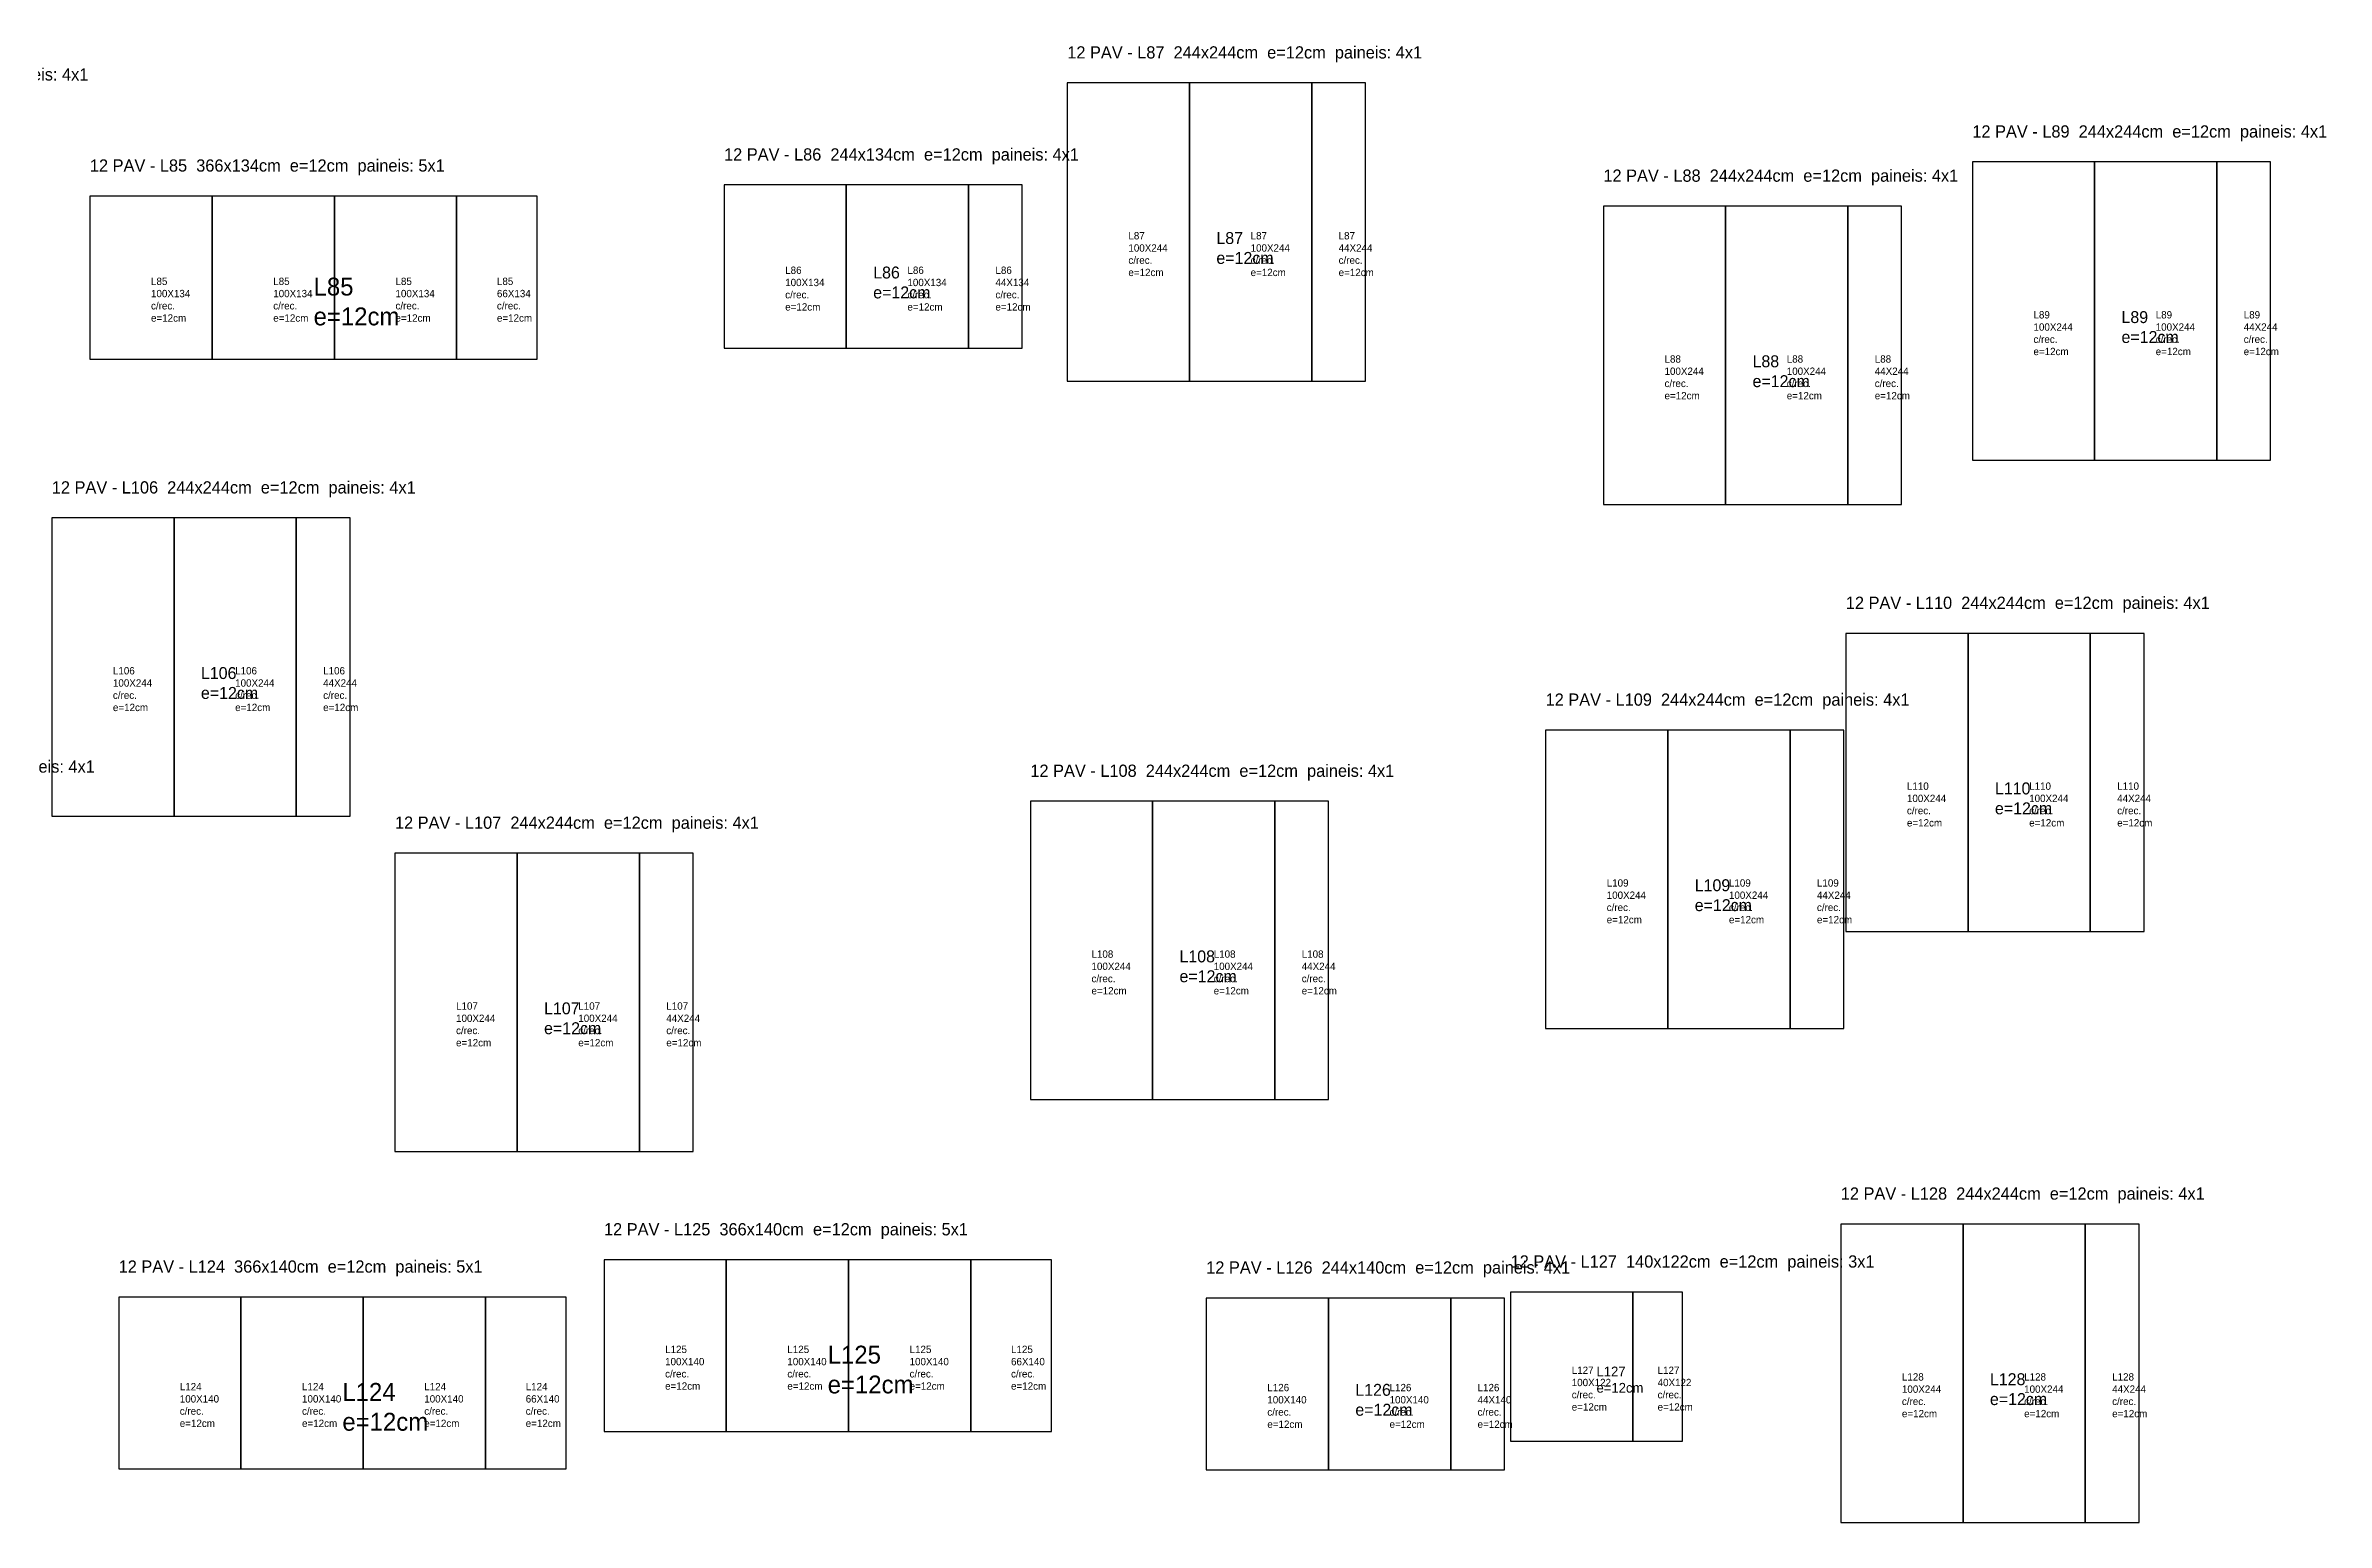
# Model space of a CAD drawing. Header units: metres. Extents: x -8087 to 184, y -3122 to 4551.
# Drawn here: x -6213 to -4347, y 3343 to 4551 of the extents above; entities that cross this region are included whole.
import ezdxf

# ---------------------------------------------------------------- set-up
doc = ezdxf.new("R2010")
doc.units = ezdxf.units.M

msp = doc.modelspace()

# ---------------------------------------------------------------- linework, layer by layer
at = {"layer": 'Contorno'}
for points in [[(-5377.06, 4276.1), (-5133.06, 4276.1), (-5133.06, 4520.1), (-5377.06, 4520.1), (-5377.06, 4276.1)], [(-4636.6, 4211.43), (-4392.6, 4211.43), (-4392.6, 4455.43), (-4636.6, 4455.43), (-4636.6, 4211.43)], [(-6176.66, 4294.07), (-5810.66, 4294.07), (-5810.66, 4427.57), (-6176.66, 4427.57), (-6176.66, 4294.07)], [(-5657.83, 4303.14), (-5413.83, 4303.14), (-5413.83, 4436.64), (-5657.83, 4436.64), (-5657.83, 4303.14)], [(-4938.44, 4175.29), (-4694.44, 4175.29), (-4694.44, 4419.29), (-4938.44, 4419.29), (-4938.44, 4175.29)], [(-6207.82, 3920.25), (-5963.82, 3920.25), (-5963.82, 4164.25), (-6207.82, 4164.25), (-6207.82, 3920.25)], [(-4740.12, 3825.86), (-4496.12, 3825.86), (-4496.12, 4069.86), (-4740.12, 4069.86), (-4740.12, 3825.86)], [(-4985.74, 3746.66), (-4741.74, 3746.66), (-4741.74, 3990.66), (-4985.74, 3990.66), (-4985.74, 3746.66)], [(-5407.25, 3688.47), (-5163.25, 3688.47), (-5163.25, 3932.47), (-5407.25, 3932.47), (-5407.25, 3688.47)], [(-5927.1, 3645.98), (-5683.1, 3645.98), (-5683.1, 3889.98), (-5927.1, 3889.98), (-5927.1, 3645.98)], [(-4744.23, 3342.59), (-4500.23, 3342.59), (-4500.23, 3586.59), (-4744.23, 3586.59), (-4744.23, 3342.59)], [(-5756.07, 3416.87), (-5390.07, 3416.87), (-5390.07, 3557.37), (-5756.07, 3557.37), (-5756.07, 3416.87)], [(-6153.12, 3386.38), (-5787.12, 3386.38), (-5787.12, 3526.88), (-6153.12, 3526.88), (-6153.12, 3386.38)], [(-5014.35, 3409.02), (-4873.85, 3409.02), (-4873.85, 3531.02), (-5014.35, 3531.02), (-5014.35, 3409.02)], [(-5263.39, 3385.63), (-5019.39, 3385.63), (-5019.39, 3526.13), (-5263.39, 3526.13), (-5263.39, 3385.63)]]:
    msp.add_lwpolyline(points, close=True, dxfattribs=at)
at = {"layer": 'Paineis'}
for points in [[(-5377.06, 4276.1), (-5277.06, 4276.1), (-5277.06, 4520.1), (-5377.06, 4520.1)], [(-5277.06, 4276.1), (-5177.06, 4276.1), (-5177.06, 4520.1), (-5277.06, 4520.1)], [(-5177.06, 4276.1), (-5133.06, 4276.1), (-5133.06, 4520.1), (-5177.06, 4520.1)], [(-4636.6, 4211.43), (-4536.6, 4211.43), (-4536.6, 4455.43), (-4636.6, 4455.43)], [(-4536.6, 4211.43), (-4436.6, 4211.43), (-4436.6, 4455.43), (-4536.6, 4455.43)], [(-4436.6, 4211.43), (-4392.6, 4211.43), (-4392.6, 4455.43), (-4436.6, 4455.43)], [(-6176.66, 4294.07), (-6076.66, 4294.07), (-6076.66, 4427.57), (-6176.66, 4427.57)], [(-6076.66, 4294.07), (-5976.66, 4294.07), (-5976.66, 4427.57), (-6076.66, 4427.57)], [(-5976.66, 4294.07), (-5876.66, 4294.07), (-5876.66, 4427.57), (-5976.66, 4427.57)], [(-5876.66, 4294.07), (-5810.66, 4294.07), (-5810.66, 4427.57), (-5876.66, 4427.57)], [(-5657.83, 4303.14), (-5557.83, 4303.14), (-5557.83, 4436.64), (-5657.83, 4436.64)], [(-5557.83, 4303.14), (-5457.83, 4303.14), (-5457.83, 4436.64), (-5557.83, 4436.64)], [(-5457.83, 4303.14), (-5413.83, 4303.14), (-5413.83, 4436.64), (-5457.83, 4436.64)], [(-4938.44, 4175.29), (-4838.44, 4175.29), (-4838.44, 4419.29), (-4938.44, 4419.29)], [(-4838.44, 4175.29), (-4738.44, 4175.29), (-4738.44, 4419.29), (-4838.44, 4419.29)], [(-4738.44, 4175.29), (-4694.44, 4175.29), (-4694.44, 4419.29), (-4738.44, 4419.29)], [(-6207.82, 3920.25), (-6107.82, 3920.25), (-6107.82, 4164.25), (-6207.82, 4164.25)], [(-6107.82, 3920.25), (-6007.82, 3920.25), (-6007.82, 4164.25), (-6107.82, 4164.25)], [(-6007.82, 3920.25), (-5963.82, 3920.25), (-5963.82, 4164.25), (-6007.82, 4164.25)], [(-4740.12, 3825.86), (-4640.12, 3825.86), (-4640.12, 4069.86), (-4740.12, 4069.86)], [(-4640.12, 3825.86), (-4540.12, 3825.86), (-4540.12, 4069.86), (-4640.12, 4069.86)], [(-4540.12, 3825.86), (-4496.12, 3825.86), (-4496.12, 4069.86), (-4540.12, 4069.86)], [(-4985.74, 3746.66), (-4885.74, 3746.66), (-4885.74, 3990.66), (-4985.74, 3990.66)], [(-4885.74, 3746.66), (-4785.74, 3746.66), (-4785.74, 3990.66), (-4885.74, 3990.66)], [(-4785.74, 3746.66), (-4741.74, 3746.66), (-4741.74, 3990.66), (-4785.74, 3990.66)], [(-5407.25, 3688.47), (-5307.25, 3688.47), (-5307.25, 3932.47), (-5407.25, 3932.47)], [(-5307.25, 3688.47), (-5207.25, 3688.47), (-5207.25, 3932.47), (-5307.25, 3932.47)], [(-5207.25, 3688.47), (-5163.25, 3688.47), (-5163.25, 3932.47), (-5207.25, 3932.47)], [(-5927.1, 3645.98), (-5827.1, 3645.98), (-5827.1, 3889.98), (-5927.1, 3889.98)], [(-5827.1, 3645.98), (-5727.1, 3645.98), (-5727.1, 3889.98), (-5827.1, 3889.98)], [(-5727.1, 3645.98), (-5683.1, 3645.98), (-5683.1, 3889.98), (-5727.1, 3889.98)], [(-4744.23, 3342.59), (-4644.23, 3342.59), (-4644.23, 3586.59), (-4744.23, 3586.59)], [(-4644.23, 3342.59), (-4544.23, 3342.59), (-4544.23, 3586.59), (-4644.23, 3586.59)], [(-4544.23, 3342.59), (-4500.23, 3342.59), (-4500.23, 3586.59), (-4544.23, 3586.59)], [(-5756.07, 3416.87), (-5656.07, 3416.87), (-5656.07, 3557.37), (-5756.07, 3557.37)], [(-5656.07, 3416.87), (-5556.07, 3416.87), (-5556.07, 3557.37), (-5656.07, 3557.37)], [(-5556.07, 3416.87), (-5456.07, 3416.87), (-5456.07, 3557.37), (-5556.07, 3557.37)], [(-5456.07, 3416.87), (-5390.07, 3416.87), (-5390.07, 3557.37), (-5456.07, 3557.37)], [(-6153.12, 3386.38), (-6053.12, 3386.38), (-6053.12, 3526.88), (-6153.12, 3526.88)], [(-6053.12, 3386.38), (-5953.12, 3386.38), (-5953.12, 3526.88), (-6053.12, 3526.88)], [(-5953.12, 3386.38), (-5853.12, 3386.38), (-5853.12, 3526.88), (-5953.12, 3526.88)], [(-5853.12, 3386.38), (-5787.12, 3386.38), (-5787.12, 3526.88), (-5853.12, 3526.88)], [(-5014.35, 3409.02), (-4914.35, 3409.02), (-4914.35, 3531.02), (-5014.35, 3531.02)], [(-4914.35, 3409.02), (-4873.85, 3409.02), (-4873.85, 3531.02), (-4914.35, 3531.02)], [(-5263.39, 3385.63), (-5163.39, 3385.63), (-5163.39, 3526.13), (-5263.39, 3526.13)], [(-5163.39, 3385.63), (-5063.39, 3385.63), (-5063.39, 3526.13), (-5163.39, 3526.13)], [(-5063.39, 3385.63), (-5019.39, 3385.63), (-5019.39, 3526.13), (-5063.39, 3526.13)]]:
    msp.add_lwpolyline(points, close=True, dxfattribs=at)

# ---------------------------------------------------------------- texts
at = {"layer": 'AUX00', "char_height": 6, "attachment_point": 1}
for s, insert in [('L87\\P100X244\\Pc/rec.\\Pe=12cm', (-5327.06, 4398.1)), ('L87\\P100X244\\Pc/rec.\\Pe=12cm', (-5227.06, 4398.1)), ('L87\\P44X244\\Pc/rec.\\Pe=12cm', (-5155.06, 4398.1)), ('L86\\P100X134\\Pc/rec.\\Pe=12cm', (-5607.83, 4369.89)), ('L86\\P100X134\\Pc/rec.\\Pe=12cm', (-5507.83, 4369.89)), ('L86\\P44X134\\Pc/rec.\\Pe=12cm', (-5435.83, 4369.89)), ('L85\\P100X134\\Pc/rec.\\Pe=12cm', (-6126.66, 4360.82)), ('L85\\P100X134\\Pc/rec.\\Pe=12cm', (-6026.66, 4360.82)), ('L85\\P100X134\\Pc/rec.\\Pe=12cm', (-5926.66, 4360.82)), ('L85\\P66X134\\Pc/rec.\\Pe=12cm', (-5843.66, 4360.82)), ('L89\\P100X244\\Pc/rec.\\Pe=12cm', (-4586.6, 4333.43)), ('L89\\P100X244\\Pc/rec.\\Pe=12cm', (-4486.6, 4333.43)), ('L89\\P44X244\\Pc/rec.\\Pe=12cm', (-4414.6, 4333.43)), ('L88\\P100X244\\Pc/rec.\\Pe=12cm', (-4888.44, 4297.29)), ('L88\\P100X244\\Pc/rec.\\Pe=12cm', (-4788.44, 4297.29)), ('L88\\P44X244\\Pc/rec.\\Pe=12cm', (-4716.44, 4297.29)), ('L106\\P100X244\\Pc/rec.\\Pe=12cm', (-6157.82, 4042.25)), ('L106\\P100X244\\Pc/rec.\\Pe=12cm', (-6057.82, 4042.25)), ('L106\\P44X244\\Pc/rec.\\Pe=12cm', (-5985.82, 4042.25)), ('L110\\P100X244\\Pc/rec.\\Pe=12cm', (-4690.12, 3947.86)), ('L110\\P100X244\\Pc/rec.\\Pe=12cm', (-4590.12, 3947.86)), ('L110\\P44X244\\Pc/rec.\\Pe=12cm', (-4518.12, 3947.86)), ('L109\\P100X244\\Pc/rec.\\Pe=12cm', (-4935.74, 3868.66)), ('L109\\P100X244\\Pc/rec.\\Pe=12cm', (-4835.74, 3868.66)), ('L109\\P44X244\\Pc/rec.\\Pe=12cm', (-4763.74, 3868.66)), ('L108\\P100X244\\Pc/rec.\\Pe=12cm', (-5357.25, 3810.47)), ('L108\\P100X244\\Pc/rec.\\Pe=12cm', (-5257.25, 3810.47)), ('L108\\P44X244\\Pc/rec.\\Pe=12cm', (-5185.25, 3810.47)), ('L107\\P100X244\\Pc/rec.\\Pe=12cm', (-5877.1, 3767.98)), ('L107\\P100X244\\Pc/rec.\\Pe=12cm', (-5777.1, 3767.98)), ('L107\\P44X244\\Pc/rec.\\Pe=12cm', (-5705.1, 3767.98)), ('L125\\P100X140\\Pc/rec.\\Pe=12cm', (-5706.07, 3487.12)), ('L125\\P100X140\\Pc/rec.\\Pe=12cm', (-5606.07, 3487.12)), ('L125\\P100X140\\Pc/rec.\\Pe=12cm', (-5506.07, 3487.12)), ('L125\\P66X140\\Pc/rec.\\Pe=12cm', (-5423.07, 3487.12)), ('L124\\P100X140\\Pc/rec.\\Pe=12cm', (-6103.12, 3456.63)), ('L124\\P100X140\\Pc/rec.\\Pe=12cm', (-6003.12, 3456.63)), ('L124\\P100X140\\Pc/rec.\\Pe=12cm', (-5903.12, 3456.63)), ('L124\\P66X140\\Pc/rec.\\Pe=12cm', (-5820.12, 3456.63)), ('L126\\P100X140\\Pc/rec.\\Pe=12cm', (-5213.39, 3455.88)), ('L126\\P100X140\\Pc/rec.\\Pe=12cm', (-5113.39, 3455.88)), ('L126\\P44X140\\Pc/rec.\\Pe=12cm', (-5041.39, 3455.88)), ('L127\\P100X122\\Pc/rec.\\Pe=12cm', (-4964.35, 3470.02)), ('L127\\P40X122\\Pc/rec.\\Pe=12cm', (-4894.1, 3470.02)), ('L128\\P100X244\\Pc/rec.\\Pe=12cm', (-4694.23, 3464.59)), ('L128\\P100X244\\Pc/rec.\\Pe=12cm', (-4594.23, 3464.59)), ('L128\\P44X244\\Pc/rec.\\Pe=12cm', (-4522.23, 3464.59))]:
    msp.add_mtext(s, dxfattribs=dict(at, insert=insert))
at = {"layer": 'NOMENCLATURA', "char_height": 10, "attachment_point": 1}
for s, insert in [('12 PAV - L87  244x244cm  e=12cm  paineis: 4x1', (-5377.06, 4550.1)), ('12 PAV - L84  244x244cm  e=12cm  paineis: 4x1', (-6468.2, 4532.09)), ('12 PAV - L89  244x244cm  e=12cm  paineis: 4x1', (-4636.6, 4485.43)), ('12 PAV - L86  244x134cm  e=12cm  paineis: 4x1', (-5657.83, 4466.64)), ('12 PAV - L85  366x134cm  e=12cm  paineis: 5x1', (-6176.66, 4457.57)), ('12 PAV - L88  244x244cm  e=12cm  paineis: 4x1', (-4938.44, 4449.29)), ('12 PAV - L106  244x244cm  e=12cm  paineis: 4x1', (-6207.82, 4194.25)), ('12 PAV - L110  244x244cm  e=12cm  paineis: 4x1', (-4740.12, 4099.86)), ('12 PAV - L109  244x244cm  e=12cm  paineis: 4x1', (-4985.74, 4020.66)), ('12 PAV - L105  244x244cm  e=12cm  paineis: 4x1', (-6470.36, 3965.91)), ('12 PAV - L108  244x244cm  e=12cm  paineis: 4x1', (-5407.25, 3962.47)), ('12 PAV - L107  244x244cm  e=12cm  paineis: 4x1', (-5927.1, 3919.98)), ('12 PAV - L128  244x244cm  e=12cm  paineis: 4x1', (-4744.23, 3616.59)), ('12 PAV - L125  366x140cm  e=12cm  paineis: 5x1', (-5756.07, 3587.37)), ('12 PAV - L124  366x140cm  e=12cm  paineis: 5x1', (-6153.12, 3556.88)), ('12 PAV - L126  244x140cm  e=12cm  paineis: 4x1', (-5263.39, 3556.13)), ('12 PAV - L127  140x122cm  e=12cm  paineis: 3x1', (-5014.35, 3561.02))]:
    msp.add_mtext(s, dxfattribs=dict(at, insert=insert))
at = {"layer": 'Texto Secao', "attachment_point": 1}
for s, insert, char_height in [('L87\\Pe=12cm', (-5255.06, 4398.1), 9.76), ('L86\\Pe=12cm', (-5535.83, 4369.89), 9.76), ('L85\\Pe=12cm', (-5993.66, 4360.82), 14.64), ('L89\\Pe=12cm', (-4514.6, 4333.43), 9.76), ('L88\\Pe=12cm', (-4816.44, 4297.29), 9.76), ('L106\\Pe=12cm', (-6085.82, 4042.25), 9.76), ('L110\\Pe=12cm', (-4618.12, 3947.86), 9.76), ('L109\\Pe=12cm', (-4863.74, 3868.66), 9.76), ('L108\\Pe=12cm', (-5285.25, 3810.47), 9.76), ('L107\\Pe=12cm', (-5805.1, 3767.98), 9.76), ('L125\\Pe=12cm', (-5573.07, 3487.12), 14.64), ('L124\\Pe=12cm', (-5970.12, 3456.63), 14.64), ('L126\\Pe=12cm', (-5141.39, 3455.88), 9.76), ('L127\\Pe=12cm', (-4944.1, 3470.02), 8), ('L128\\Pe=12cm', (-4622.23, 3464.59), 9.76)]:
    msp.add_mtext(s, dxfattribs=dict(at, insert=insert, char_height=char_height))

doc.saveas('drawing.dxf')
